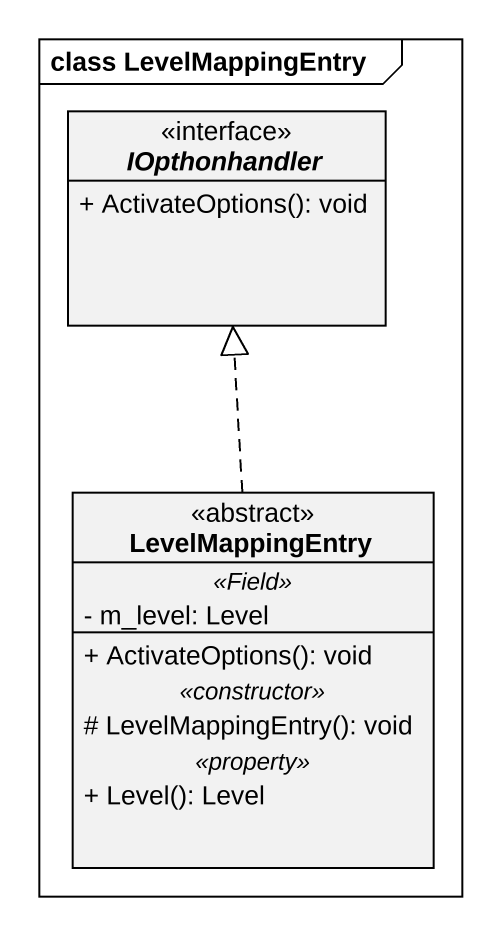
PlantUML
@startuml
mainframe class LevelMappingEntry
hide circle
hide empty members
skinparam classAttributeIconSize 0
interface IOpthonhandler {
  + ActivateOptions(): void
}
class LevelMappingEntry <<abstract>> {
  .. <<Field>> ..
  - m_level: Level
  --
  + ActivateOptions(): void
  .. <<constructor>> ..
  # LevelMappingEntry(): void
  .. <<property>> ..
  + Level(): Level
}
LevelMappingEntry .up.|> IOpthonhandler
@enduml
